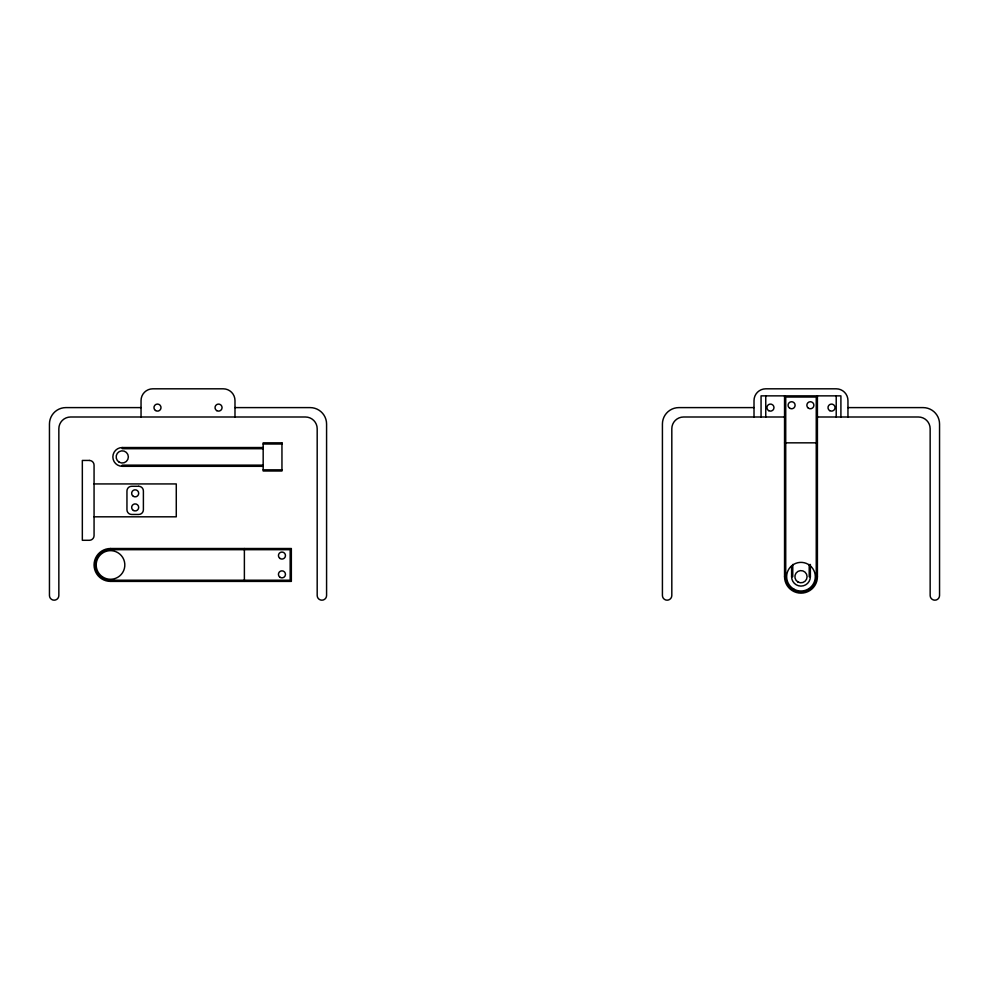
<?xml version="1.0" encoding="UTF-8"?>
<svg xmlns="http://www.w3.org/2000/svg" width="989" height="989" viewBox="0 0 989 989"><rect width="100%" height="100%" fill="white"/><g stroke="black" fill="none" stroke-linecap="round" stroke-linejoin="round"><path stroke-width="1.48" d="M141.044 407.604L65.892 407.604A16.442 16.442 0 0 0 49.45 424.046L49.45 595.489A4.698 4.698 0 0 0 54.148 600.187A4.698 4.698 0 0 0 58.846 595.489L58.846 428.744A11.744 11.744 0 0 1 70.59 416.999L305.44 416.999A11.744 11.744 0 0 1 317.185 428.744L317.185 595.489A4.698 4.698 0 0 0 321.882 600.187A4.698 4.698 0 0 0 326.58 595.489L326.58 424.046A16.442 16.442 0 0 0 310.138 407.604L234.986 407.604M754.014 407.604L678.862 407.604A16.442 16.442 0 0 0 662.42 424.046L662.42 595.489A4.698 4.698 0 0 0 667.118 600.187A4.698 4.698 0 0 0 671.815 595.489L671.815 428.744A11.744 11.744 0 0 1 683.56 416.999L784.821 416.999M847.956 407.604L923.108 407.604A16.442 16.442 0 0 1 939.55 424.046L939.55 595.489A4.698 4.698 0 0 1 934.852 600.187A4.698 4.698 0 0 1 930.154 595.489L930.154 428.744A11.744 11.744 0 0 0 918.41 416.999L817.161 416.999M784.561 442.837L817.409 442.837M263.173 444.012L281.952 444.012M263.173 466.314L122.253 466.314A9.396 9.396 0 0 1 112.857 456.918A9.396 9.396 0 0 1 122.253 447.535L263.173 447.535M263.173 448.709L122.253 448.709L122.253 447.535M263.173 465.139L122.253 465.139L122.253 466.314M263.173 469.837L281.952 469.837M94.066 483.93L176.277 483.93L176.277 516.814L94.066 516.814M110.508 548.512L291.347 548.512L291.347 581.396L110.508 581.396A16.442 16.442 0 0 1 94.066 564.954A16.442 16.442 0 0 1 110.508 548.512L110.508 549.686A15.268 15.268 0 0 0 95.241 564.954A15.268 15.268 0 0 0 110.508 580.222L290.173 580.222L290.173 549.686L110.508 549.686M784.549 395.86L784.549 576.698L785.723 576.698A15.268 15.268 0 0 0 800.991 591.966A15.268 15.268 0 0 0 816.246 576.698L816.246 397.034L785.723 397.034L785.723 576.698M791.596 565.98L791.596 576.698L792.77 576.698L792.77 564.447M810.374 564.447L810.374 576.698L809.2 576.698L809.2 564.447M816.246 576.698L817.409 576.698L817.421 395.86M847.956 416.999L847.956 400.557A11.744 11.744 0 0 0 836.212 388.813L765.758 388.813A11.744 11.744 0 0 0 754.014 400.557L754.014 416.999M840.91 416.999L840.91 395.86L761.06 395.86L761.06 416.999M836.212 395.86L836.212 416.999M765.758 395.86L765.758 416.999M244.382 548.536L244.382 581.371M234.986 416.999L234.986 400.557A11.744 11.744 0 0 0 223.242 388.813L152.788 388.813A11.744 11.744 0 0 0 141.044 400.557L141.044 416.999M110.508 580.222L110.508 581.371M817.421 576.698A16.442 16.442 0 0 1 800.991 593.14A16.442 16.442 0 0 1 784.549 576.698M810.374 576.698A9.396 9.396 0 0 1 800.991 586.094A9.396 9.396 0 0 1 791.596 576.698M281.952 442.837L263.173 442.837L263.173 470.999L281.952 471.011L281.952 442.849M89.381 460.441L82.334 460.441L82.334 540.291L89.381 540.291A4.698 4.698 0 0 0 94.066 535.605L94.066 465.139A4.698 4.698 0 0 0 89.381 460.441M138.695 486.279L131.648 486.279A4.698 4.698 0 0 0 126.951 490.977L126.951 509.768A4.698 4.698 0 0 0 131.648 514.465L138.695 514.465A4.698 4.698 0 0 0 143.393 509.768L143.393 490.977A4.698 4.698 0 0 0 138.695 486.279M119.199 462.209A6.107 6.107 0 0 0 128.36 456.918A6.107 6.107 0 0 0 119.199 451.639A6.107 6.107 0 0 0 119.199 462.209M133.416 496.379A3.523 3.523 0 0 0 138.695 493.326A3.523 3.523 0 0 0 133.416 490.272A3.523 3.523 0 0 0 133.416 496.379M133.416 510.472A3.523 3.523 0 0 0 138.695 507.419A3.523 3.523 0 0 0 133.416 504.365A3.523 3.523 0 0 0 133.416 510.472M102.263 576.674A14.328 14.328 0 0 0 124.775 566.24A14.328 14.328 0 0 0 104.488 551.961A14.328 14.328 0 0 0 102.263 576.674M279.924 577.23A3.523 3.523 0 0 0 285.462 574.671A3.523 3.523 0 0 0 280.48 571.16A3.523 3.523 0 0 0 279.924 577.23M279.924 558.439A3.523 3.523 0 0 0 285.462 555.88A3.523 3.523 0 0 0 280.48 552.369A3.523 3.523 0 0 0 279.924 558.439M216.789 410.658A3.523 3.523 0 0 0 222.068 407.604A3.523 3.523 0 0 0 216.789 404.55A3.523 3.523 0 0 0 216.789 410.658M155.458 410.484A3.523 3.523 0 0 0 160.997 407.925A3.523 3.523 0 0 0 156.002 404.402A3.523 3.523 0 0 0 155.458 410.484M829.759 410.658A3.523 3.523 0 0 0 835.037 407.604A3.523 3.523 0 0 0 829.759 404.55A3.523 3.523 0 0 0 829.759 410.658M768.688 410.658A3.523 3.523 0 0 0 773.979 407.604A3.523 3.523 0 0 0 768.688 404.55A3.523 3.523 0 0 0 768.688 410.658M808.347 408.136A3.523 3.523 0 0 0 813.885 405.577A3.523 3.523 0 0 0 808.903 402.053A3.523 3.523 0 0 0 808.347 408.136M789.828 408.309A3.523 3.523 0 0 0 795.119 405.255A3.523 3.523 0 0 0 789.828 402.202A3.523 3.523 0 0 0 789.828 408.309M793.821 589.11A14.328 14.328 0 0 0 815.307 576.698A14.328 14.328 0 0 0 793.821 564.286A14.328 14.328 0 0 0 793.821 589.11M797.938 581.989A6.107 6.107 0 0 0 807.086 576.698A6.107 6.107 0 0 0 797.938 571.407A6.107 6.107 0 0 0 797.938 581.989"/></g></svg>
